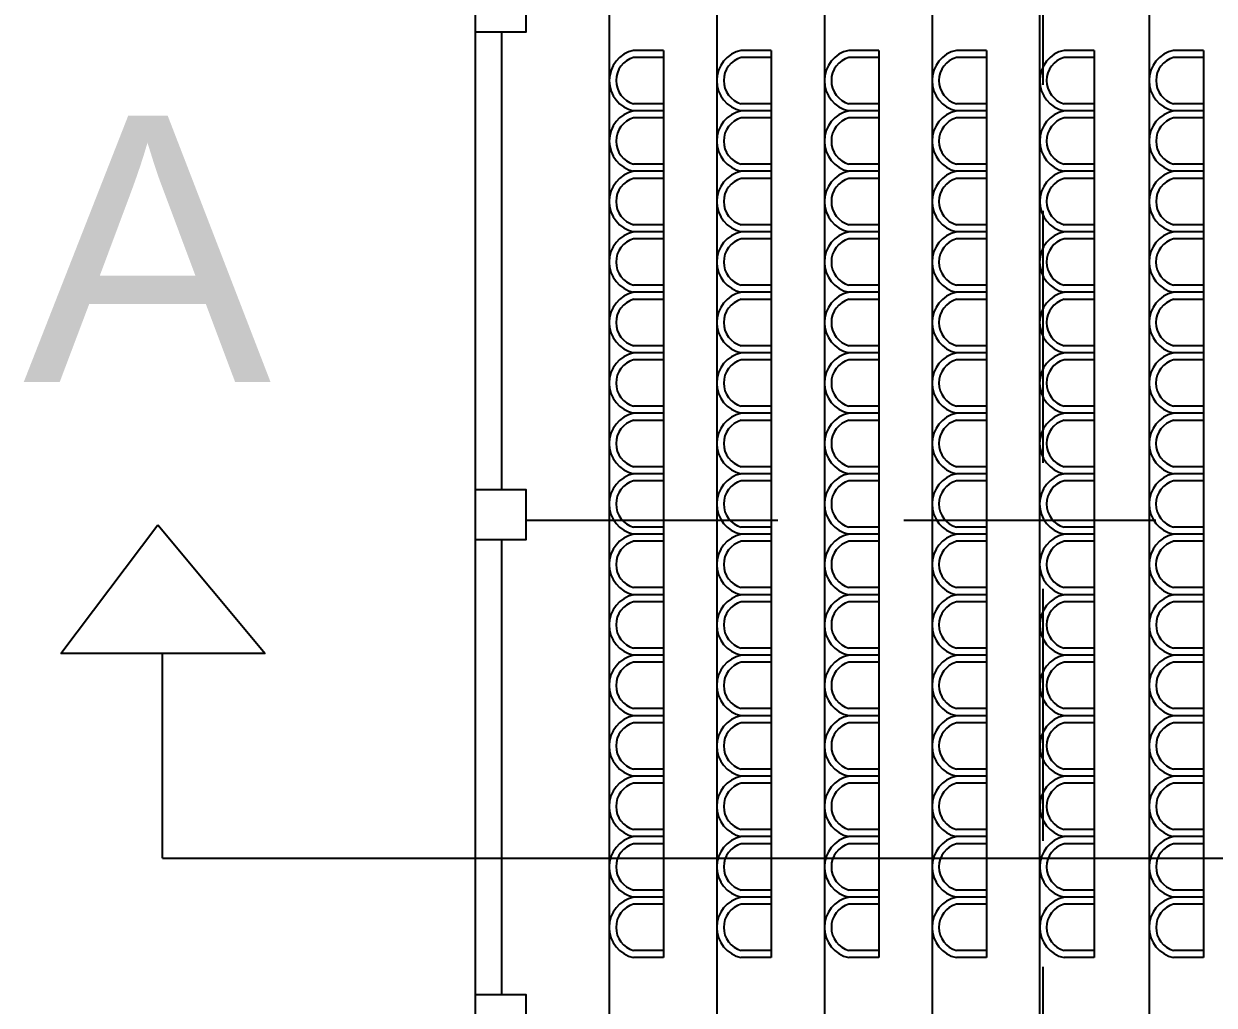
# Model space of a CAD drawing. Header units: millimetres. Extents: x -17017 to 2697, y 1903 to 18260.
# Drawn here: x -17000.55 to -16998.189, y 18221.433 to 18223.38 of the extents above; entities that cross this region are included whole.
import ezdxf

# ---------------------------------------------------------------- set-up
doc = ezdxf.new("R2010")
doc.units = ezdxf.units.MM
doc.linetypes.add('0', pattern=[0])
doc.linetypes.add('DASHED', pattern=[0.75, 0.5, -0.25])
for name, color, linetype in [('1', 7, 'Continuous'), ('BONGDO', 8, 'Continuous'), ('door', 152, 'Continuous'), ('NET 01', 8, 'Continuous')]:
    doc.layers.add(name, color=color, linetype=linetype)
doc.styles.get("Standard").update_dxf_attribs({"font": 'arial.ttf'})

msp = doc.modelspace()

# ---------------------------------------------------------------- linework, layer by layer
at = {"layer": '1'}
for p, q in [((-16999.6544, 18217.3497), (-16999.6544, 18227.6088)), ((-16999.3892, 18227.2088), (-16999.3892, 18218.5818)), ((-16999.1756, 18227.2088), (-16999.1756, 18218.5818)), ((-16998.9621, 18227.2088), (-16998.9621, 18218.5818)), ((-16998.7486, 18227.1662), (-16998.7486, 18218.5818)), ((-16998.5351, 18227.1662), (-16998.5351, 18218.5818)), ((-16998.318, 18225.825), (-16998.318, 18218.5818)), ((-16999.6027, 18223.3634), (-16999.6027, 18222.4559)), ((-16999.2812, 18223.3271), (-16999.3408, 18223.3271)), ((-16999.2812, 18223.3271), (-16999.3408, 18223.3271)), ((-16999.2812, 18223.313), (-16999.3408, 18223.313)), ((-16999.2812, 18223.3271), (-16999.2812, 18223.0871)), ((-16999.0677, 18223.3271), (-16999.1273, 18223.3271)), ((-16999.0676, 18223.3271), (-16999.1273, 18223.3271)), ((-16999.0677, 18223.313), (-16999.1273, 18223.313)), ((-16999.0677, 18223.3271), (-16999.0677, 18223.0871)), ((-16998.8541, 18223.3271), (-16998.9138, 18223.3271)), ((-16998.8541, 18223.3271), (-16998.9138, 18223.3271)), ((-16998.8541, 18223.313), (-16998.9138, 18223.313)), ((-16998.8541, 18223.3271), (-16998.8541, 18223.0871)), ((-16998.6406, 18223.3271), (-16998.7003, 18223.3271)), ((-16998.6406, 18223.3271), (-16998.7002, 18223.3271)), ((-16998.6406, 18223.313), (-16998.7002, 18223.313)), ((-16998.6406, 18223.3271), (-16998.6406, 18223.0871)), ((-16998.4271, 18223.3271), (-16998.4867, 18223.3271)), ((-16998.4271, 18223.3271), (-16998.4867, 18223.3271)), ((-16998.4271, 18223.313), (-16998.4867, 18223.313)), ((-16998.4271, 18223.3271), (-16998.4271, 18223.0871)), ((-16998.21, 18223.3271), (-16998.2696, 18223.3271)), ((-16998.21, 18223.3271), (-16998.2696, 18223.3271)), ((-16998.21, 18223.313), (-16998.2696, 18223.313)), ((-16998.21, 18223.3271), (-16998.21, 18223.0871)), ((-16999.2812, 18223.2211), (-16999.3408, 18223.2211)), ((-16999.0677, 18223.2211), (-16999.1273, 18223.2211)), ((-16998.8541, 18223.2211), (-16998.9138, 18223.2211)), ((-16998.6406, 18223.2211), (-16998.7002, 18223.2211)), ((-16998.4271, 18223.2211), (-16998.4867, 18223.2211)), ((-16998.21, 18223.2211), (-16998.2696, 18223.2211)), ((-16999.2812, 18223.2071), (-16999.3408, 18223.2071)), ((-16999.2812, 18223.2071), (-16999.3408, 18223.2071)), ((-16999.2812, 18223.193), (-16999.3408, 18223.193)), ((-16999.0676, 18223.2071), (-16999.1273, 18223.2071)), ((-16999.0676, 18223.2071), (-16999.1273, 18223.2071)), ((-16999.0677, 18223.193), (-16999.1273, 18223.193)), ((-16998.8541, 18223.2071), (-16998.9138, 18223.2071)), ((-16998.8541, 18223.2071), (-16998.9138, 18223.2071)), ((-16998.8541, 18223.193), (-16998.9138, 18223.193)), ((-16998.6406, 18223.2071), (-16998.7002, 18223.2071)), ((-16998.6406, 18223.2071), (-16998.7002, 18223.2071)), ((-16998.6406, 18223.193), (-16998.7002, 18223.193)), ((-16998.4271, 18223.2071), (-16998.4867, 18223.2071)), ((-16998.4271, 18223.2071), (-16998.4867, 18223.2071)), ((-16998.4271, 18223.193), (-16998.4867, 18223.193)), ((-16998.21, 18223.2071), (-16998.2696, 18223.2071)), ((-16998.21, 18223.2071), (-16998.2696, 18223.2071)), ((-16998.21, 18223.193), (-16998.2696, 18223.193)), ((-16999.2812, 18223.1011), (-16999.3408, 18223.1011)), ((-16999.0677, 18223.1011), (-16999.1273, 18223.1011)), ((-16998.8541, 18223.1011), (-16998.9138, 18223.1011)), ((-16998.6406, 18223.1011), (-16998.7002, 18223.1011)), ((-16998.4271, 18223.1011), (-16998.4867, 18223.1011)), ((-16998.21, 18223.1011), (-16998.2696, 18223.1011)), ((-16999.2812, 18223.0871), (-16999.3408, 18223.0871)), ((-16999.2812, 18223.0871), (-16999.3408, 18223.0871)), ((-16999.2812, 18223.0871), (-16999.2812, 18222.9671)), ((-16999.0676, 18223.0871), (-16999.1273, 18223.0871)), ((-16999.0677, 18223.0871), (-16999.1273, 18223.0871)), ((-16999.0677, 18223.0871), (-16999.0677, 18222.9671)), ((-16998.8541, 18223.0871), (-16998.9138, 18223.0871)), ((-16998.8541, 18223.0871), (-16998.9138, 18223.0871)), ((-16998.8541, 18223.0871), (-16998.8541, 18222.9671)), ((-16998.6406, 18223.0871), (-16998.7003, 18223.0871)), ((-16998.6406, 18223.0871), (-16998.7002, 18223.0871)), ((-16998.6406, 18223.0871), (-16998.6406, 18222.9671)), ((-16998.4271, 18223.0871), (-16998.4867, 18223.0871)), ((-16998.4271, 18223.0871), (-16998.4867, 18223.0871)), ((-16998.4271, 18223.0871), (-16998.4271, 18222.9671)), ((-16998.21, 18223.0871), (-16998.2696, 18223.0871)), ((-16998.21, 18223.0871), (-16998.2696, 18223.0871)), ((-16998.21, 18223.0871), (-16998.21, 18222.9671)), ((-16999.2812, 18223.073), (-16999.3408, 18223.073)), ((-16999.0677, 18223.073), (-16999.1273, 18223.073)), ((-16998.8541, 18223.073), (-16998.9138, 18223.073)), ((-16998.6406, 18223.073), (-16998.7003, 18223.073)), ((-16998.4271, 18223.073), (-16998.4867, 18223.073)), ((-16998.21, 18223.073), (-16998.2696, 18223.073)), ((-16999.2812, 18222.9811), (-16999.3408, 18222.9811)), ((-16999.0677, 18222.9811), (-16999.1273, 18222.9811)), ((-16998.8541, 18222.9811), (-16998.9138, 18222.9811)), ((-16998.6406, 18222.9811), (-16998.7003, 18222.9811)), ((-16998.4271, 18222.9811), (-16998.4867, 18222.9811)), ((-16998.21, 18222.9811), (-16998.2696, 18222.9811)), ((-16999.2812, 18222.9671), (-16999.3409, 18222.9671)), ((-16999.2812, 18222.9671), (-16999.3408, 18222.9671)), ((-16999.2812, 18222.9671), (-16999.2812, 18222.8471)), ((-16999.0677, 18222.9671), (-16999.1273, 18222.9671)), ((-16999.0677, 18222.9671), (-16999.1273, 18222.9671)), ((-16999.0677, 18222.9671), (-16999.0677, 18222.8471)), ((-16998.8541, 18222.9671), (-16998.9138, 18222.9671)), ((-16998.8541, 18222.9671), (-16998.9138, 18222.9671)), ((-16998.8542, 18222.9671), (-16998.8542, 18222.8471)), ((-16998.6406, 18222.9671), (-16998.7003, 18222.9671)), ((-16998.6406, 18222.9671), (-16998.7003, 18222.9671)), ((-16998.6406, 18222.9671), (-16998.6406, 18222.8471)), ((-16998.4271, 18222.9671), (-16998.4867, 18222.9671)), ((-16998.4271, 18222.9671), (-16998.4867, 18222.9671)), ((-16998.4271, 18222.9671), (-16998.4271, 18222.8471)), ((-16998.21, 18222.9671), (-16998.2696, 18222.9671)), ((-16998.21, 18222.9671), (-16998.2696, 18222.9671)), ((-16998.21, 18222.9671), (-16998.21, 18222.8471)), ((-16999.2812, 18222.953), (-16999.3409, 18222.953)), ((-16999.0677, 18222.953), (-16999.1273, 18222.953)), ((-16998.8542, 18222.953), (-16998.9138, 18222.953)), ((-16998.6406, 18222.953), (-16998.7003, 18222.953)), ((-16998.4271, 18222.953), (-16998.4867, 18222.953)), ((-16998.21, 18222.953), (-16998.2696, 18222.953)), ((-16999.2812, 18222.8611), (-16999.3409, 18222.8611)), ((-16999.0677, 18222.8611), (-16999.1273, 18222.8611)), ((-16998.8542, 18222.8611), (-16998.9138, 18222.8611)), ((-16998.6406, 18222.8611), (-16998.7003, 18222.8611)), ((-16998.4271, 18222.8611), (-16998.4867, 18222.8611)), ((-16998.21, 18222.8611), (-16998.2696, 18222.8611)), ((-16999.2812, 18222.8471), (-16999.3409, 18222.8471)), ((-16999.2812, 18222.8471), (-16999.3409, 18222.8471)), ((-16999.2812, 18222.8471), (-16999.2812, 18222.7271)), ((-16999.0677, 18222.8471), (-16999.1273, 18222.8471)), ((-16999.0677, 18222.8471), (-16999.1273, 18222.8471)), ((-16999.0677, 18222.8471), (-16999.0677, 18222.7271)), ((-16998.8541, 18222.8471), (-16998.9138, 18222.8471)), ((-16998.8542, 18222.8471), (-16998.9138, 18222.8471)), ((-16998.8542, 18222.8471), (-16998.8542, 18222.7271)), ((-16998.6406, 18222.8471), (-16998.7003, 18222.8471)), ((-16998.6406, 18222.8471), (-16998.7003, 18222.8471)), ((-16998.6406, 18222.8471), (-16998.6406, 18222.7271)), ((-16998.4271, 18222.8471), (-16998.4868, 18222.8471)), ((-16998.4271, 18222.8471), (-16998.4867, 18222.8471)), ((-16998.4271, 18222.8471), (-16998.4271, 18222.7271)), ((-16998.21, 18222.8471), (-16998.2697, 18222.8471)), ((-16998.21, 18222.8471), (-16998.2696, 18222.8471)), ((-16998.21, 18222.8471), (-16998.21, 18222.7271)), ((-16999.2812, 18222.833), (-16999.3409, 18222.833)), ((-16999.0677, 18222.833), (-16999.1273, 18222.833)), ((-16998.8542, 18222.833), (-16998.9138, 18222.833)), ((-16998.6406, 18222.833), (-16998.7003, 18222.833)), ((-16998.4271, 18222.833), (-16998.4868, 18222.833)), ((-16998.21, 18222.833), (-16998.2697, 18222.833)), ((-16999.2812, 18222.7411), (-16999.3409, 18222.7411)), ((-16999.2812, 18222.7271), (-16999.3409, 18222.7271)), ((-16999.2812, 18222.7271), (-16999.3409, 18222.7271)), ((-16999.2812, 18222.7271), (-16999.2812, 18222.4871)), ((-16999.0677, 18222.7411), (-16999.1273, 18222.7411)), ((-16999.0677, 18222.7271), (-16999.1273, 18222.7271)), ((-16999.0677, 18222.7271), (-16999.1273, 18222.7271)), ((-16999.0677, 18222.7271), (-16999.0677, 18222.4871)), ((-16998.8542, 18222.7411), (-16998.9138, 18222.7411)), ((-16998.8542, 18222.7271), (-16998.9138, 18222.7271)), ((-16998.8541, 18222.7271), (-16998.9138, 18222.7271)), ((-16998.8542, 18222.7271), (-16998.8542, 18222.4871)), ((-16998.6406, 18222.7411), (-16998.7003, 18222.7411)), ((-16998.6406, 18222.7271), (-16998.7003, 18222.7271)), ((-16998.6406, 18222.7271), (-16998.7003, 18222.7271)), ((-16998.6406, 18222.7271), (-16998.6406, 18222.4871)), ((-16998.4271, 18222.7411), (-16998.4868, 18222.7411)), ((-16998.4271, 18222.7271), (-16998.4868, 18222.7271)), ((-16998.4271, 18222.7271), (-16998.4867, 18222.7271)), ((-16998.4271, 18222.7271), (-16998.4271, 18222.4871)), ((-16998.21, 18222.7411), (-16998.2697, 18222.7411)), ((-16998.21, 18222.7271), (-16998.2697, 18222.7271)), ((-16998.21, 18222.7271), (-16998.2696, 18222.7271)), ((-16998.21, 18222.7271), (-16998.21, 18222.4871)), ((-16999.2812, 18222.713), (-16999.3409, 18222.713)), ((-16999.0677, 18222.713), (-16999.1273, 18222.713)), ((-16998.8542, 18222.713), (-16998.9138, 18222.713)), ((-16998.6406, 18222.713), (-16998.7003, 18222.713)), ((-16998.4271, 18222.713), (-16998.4867, 18222.713)), ((-16998.21, 18222.713), (-16998.2696, 18222.713)), ((-16999.2812, 18222.6211), (-16999.3409, 18222.6211)), ((-16999.2812, 18222.6071), (-16999.3409, 18222.6071)), ((-16999.2812, 18222.6071), (-16999.3409, 18222.6071)), ((-16999.0677, 18222.6211), (-16999.1273, 18222.6211)), ((-16999.0677, 18222.6071), (-16999.1273, 18222.6071)), ((-16999.0677, 18222.6071), (-16999.1273, 18222.6071)), ((-16998.8542, 18222.6211), (-16998.9138, 18222.6211)), ((-16998.8541, 18222.6071), (-16998.9138, 18222.6071)), ((-16998.8541, 18222.6071), (-16998.9138, 18222.6071)), ((-16998.6406, 18222.6211), (-16998.7003, 18222.6211)), ((-16998.6406, 18222.6071), (-16998.7003, 18222.6071)), ((-16998.6406, 18222.6071), (-16998.7003, 18222.6071)), ((-16998.4271, 18222.6211), (-16998.4867, 18222.6211)), ((-16998.4271, 18222.6071), (-16998.4867, 18222.6071)), ((-16998.4271, 18222.6071), (-16998.4867, 18222.6071)), ((-16998.21, 18222.6211), (-16998.2696, 18222.6211)), ((-16998.21, 18222.6071), (-16998.2696, 18222.6071)), ((-16998.21, 18222.6071), (-16998.2696, 18222.6071)), ((-16999.2812, 18222.593), (-16999.3409, 18222.593)), ((-16999.0677, 18222.593), (-16999.1273, 18222.593)), ((-16998.8542, 18222.593), (-16998.9138, 18222.593)), ((-16998.6406, 18222.593), (-16998.7003, 18222.593)), ((-16998.4271, 18222.593), (-16998.4867, 18222.593)), ((-16998.21, 18222.593), (-16998.2696, 18222.593)), ((-16999.2812, 18222.5011), (-16999.3409, 18222.5011)), ((-16999.2812, 18222.4871), (-16999.3409, 18222.4871)), ((-16999.2812, 18222.4871), (-16999.3409, 18222.4871)), ((-16999.2812, 18222.4871), (-16999.2812, 18222.3671)), ((-16999.0677, 18222.5011), (-16999.1273, 18222.5011)), ((-16999.0677, 18222.4871), (-16999.1273, 18222.4871)), ((-16999.0677, 18222.4871), (-16999.1273, 18222.4871)), ((-16999.0677, 18222.4871), (-16999.0677, 18222.3671)), ((-16998.8542, 18222.5011), (-16998.9138, 18222.5011)), ((-16998.8541, 18222.4871), (-16998.9138, 18222.4871)), ((-16998.8542, 18222.4871), (-16998.9138, 18222.4871)), ((-16998.8542, 18222.4871), (-16998.8542, 18222.3671)), ((-16998.6406, 18222.5011), (-16998.7003, 18222.5011)), ((-16998.6406, 18222.4871), (-16998.7003, 18222.4871)), ((-16998.6406, 18222.4871), (-16998.7003, 18222.4871)), ((-16998.6406, 18222.4871), (-16998.6406, 18222.3671)), ((-16998.4271, 18222.4871), (-16998.4868, 18222.4871)), ((-16998.4271, 18222.5011), (-16998.4867, 18222.5011)), ((-16998.4271, 18222.4871), (-16998.4867, 18222.4871)), ((-16998.4271, 18222.4871), (-16998.4271, 18222.3671)), ((-16998.21, 18222.4871), (-16998.2697, 18222.4871)), ((-16998.21, 18222.5011), (-16998.2696, 18222.5011)), ((-16998.21, 18222.4871), (-16998.2696, 18222.4871)), ((-16998.21, 18222.4871), (-16998.21, 18222.3671)), ((-16999.2812, 18222.473), (-16999.3409, 18222.473)), ((-16999.0677, 18222.473), (-16999.1273, 18222.473)), ((-16998.8542, 18222.473), (-16998.9138, 18222.473)), ((-16998.6406, 18222.473), (-16998.7003, 18222.473)), ((-16998.4271, 18222.473), (-16998.4868, 18222.473)), ((-16998.21, 18222.473), (-16998.2697, 18222.473)), ((-16999.2812, 18222.3811), (-16999.3409, 18222.3811)), ((-16999.2812, 18222.3671), (-16999.3409, 18222.3671)), ((-16999.2812, 18222.3671), (-16999.3409, 18222.3671)), ((-16999.2812, 18222.3671), (-16999.2812, 18222.2471)), ((-16999.0677, 18222.3811), (-16999.1273, 18222.3811)), ((-16999.0677, 18222.3671), (-16999.1273, 18222.3671)), ((-16999.0677, 18222.3671), (-16999.1273, 18222.3671)), ((-16999.0677, 18222.3671), (-16999.0677, 18222.2471)), ((-16998.8542, 18222.3811), (-16998.9138, 18222.3811)), ((-16998.8542, 18222.3671), (-16998.9138, 18222.3671)), ((-16998.8541, 18222.3671), (-16998.9138, 18222.3671)), ((-16998.8542, 18222.3671), (-16998.8542, 18222.2471)), ((-16998.6406, 18222.3811), (-16998.7003, 18222.3811)), ((-16998.6406, 18222.3671), (-16998.7003, 18222.3671)), ((-16998.6406, 18222.3671), (-16998.7003, 18222.3671)), ((-16998.6406, 18222.3671), (-16998.6406, 18222.2471)), ((-16998.4271, 18222.3811), (-16998.4868, 18222.3811)), ((-16998.4271, 18222.3671), (-16998.4868, 18222.3671)), ((-16998.4271, 18222.3671), (-16998.4867, 18222.3671)), ((-16998.4271, 18222.3671), (-16998.4271, 18222.2471)), ((-16998.21, 18222.3811), (-16998.2697, 18222.3811)), ((-16998.21, 18222.3671), (-16998.2697, 18222.3671)), ((-16998.21, 18222.3671), (-16998.2696, 18222.3671)), ((-16998.21, 18222.3671), (-16998.21, 18222.2471)), ((-16999.6027, 18222.3559), (-16999.6027, 18221.4537)), ((-16999.2812, 18222.353), (-16999.3409, 18222.353)), ((-16999.0677, 18222.353), (-16999.1273, 18222.353)), ((-16998.8542, 18222.353), (-16998.9138, 18222.353)), ((-16998.6406, 18222.353), (-16998.7003, 18222.353)), ((-16998.4271, 18222.353), (-16998.4867, 18222.353)), ((-16998.21, 18222.353), (-16998.2696, 18222.353)), ((-16999.2812, 18222.2611), (-16999.3409, 18222.2611)), ((-16999.2812, 18222.2471), (-16999.3409, 18222.2471)), ((-16999.2812, 18222.2471), (-16999.3408, 18222.2471)), ((-16999.2812, 18222.2471), (-16999.2812, 18221.5271)), ((-16999.0677, 18222.2611), (-16999.1273, 18222.2611)), ((-16999.0677, 18222.2471), (-16999.1273, 18222.2471)), ((-16999.0677, 18222.2471), (-16999.1273, 18222.2471)), ((-16999.0677, 18222.2471), (-16999.0677, 18221.5271)), ((-16998.8542, 18222.2611), (-16998.9138, 18222.2611)), ((-16998.8541, 18222.2471), (-16998.9138, 18222.2471)), ((-16998.8541, 18222.2471), (-16998.9138, 18222.2471)), ((-16998.8541, 18222.2471), (-16998.8541, 18221.5271)), ((-16998.6406, 18222.2611), (-16998.7003, 18222.2611)), ((-16998.6406, 18222.2471), (-16998.7003, 18222.2471)), ((-16998.6406, 18222.2471), (-16998.7003, 18222.2471)), ((-16998.6406, 18222.2471), (-16998.6406, 18221.5271)), ((-16998.4271, 18222.2611), (-16998.4867, 18222.2611)), ((-16998.4271, 18222.2471), (-16998.4867, 18222.2471)), ((-16998.4271, 18222.2471), (-16998.4867, 18222.2471)), ((-16998.4271, 18222.2471), (-16998.4271, 18221.5271)), ((-16998.21, 18222.2611), (-16998.2696, 18222.2611)), ((-16998.21, 18222.2471), (-16998.2696, 18222.2471)), ((-16998.21, 18222.2471), (-16998.2696, 18222.2471)), ((-16998.21, 18222.2471), (-16998.21, 18221.5271)), ((-16999.2812, 18222.233), (-16999.3408, 18222.233)), ((-16999.0677, 18222.233), (-16999.1273, 18222.233)), ((-16998.8541, 18222.233), (-16998.9138, 18222.233)), ((-16998.6406, 18222.233), (-16998.7003, 18222.233)), ((-16998.4271, 18222.233), (-16998.4867, 18222.233)), ((-16998.21, 18222.233), (-16998.2696, 18222.233)), ((-16999.2812, 18222.1411), (-16999.3408, 18222.1411)), ((-16999.0677, 18222.1411), (-16999.1273, 18222.1411)), ((-16998.8541, 18222.1411), (-16998.9138, 18222.1411)), ((-16998.6406, 18222.1411), (-16998.7003, 18222.1411)), ((-16998.4271, 18222.1411), (-16998.4867, 18222.1411)), ((-16998.21, 18222.1411), (-16998.2696, 18222.1411)), ((-16999.2812, 18222.1271), (-16999.3408, 18222.1271)), ((-16999.2812, 18222.1271), (-16999.3408, 18222.1271)), ((-16999.2812, 18222.113), (-16999.3408, 18222.113)), ((-16999.0677, 18222.1271), (-16999.1273, 18222.1271)), ((-16999.0677, 18222.1271), (-16999.1273, 18222.1271)), ((-16999.0677, 18222.113), (-16999.1273, 18222.113)), ((-16998.8541, 18222.1271), (-16998.9138, 18222.1271)), ((-16998.8541, 18222.1271), (-16998.9138, 18222.1271)), ((-16998.8541, 18222.113), (-16998.9138, 18222.113)), ((-16998.6406, 18222.1271), (-16998.7003, 18222.1271)), ((-16998.6406, 18222.1271), (-16998.7003, 18222.1271)), ((-16998.6406, 18222.113), (-16998.7003, 18222.113)), ((-16998.4271, 18222.1271), (-16998.4867, 18222.1271)), ((-16998.4271, 18222.1271), (-16998.4867, 18222.1271)), ((-16998.4271, 18222.113), (-16998.4867, 18222.113)), ((-16998.21, 18222.1271), (-16998.2696, 18222.1271)), ((-16998.21, 18222.1271), (-16998.2696, 18222.1271)), ((-16998.21, 18222.113), (-16998.2696, 18222.113)), ((-16999.2812, 18222.0211), (-16999.3408, 18222.0211)), ((-16999.0677, 18222.0211), (-16999.1273, 18222.0211)), ((-16998.8541, 18222.0211), (-16998.9138, 18222.0211)), ((-16998.6406, 18222.0211), (-16998.7003, 18222.0211)), ((-16998.4271, 18222.0211), (-16998.4867, 18222.0211)), ((-16998.21, 18222.0211), (-16998.2696, 18222.0211)), ((-16999.2812, 18222.0071), (-16999.3408, 18222.0071)), ((-16999.2812, 18222.0071), (-16999.3408, 18222.0071)), ((-16999.2812, 18221.993), (-16999.3408, 18221.993)), ((-16999.0677, 18222.0071), (-16999.1273, 18222.0071)), ((-16999.0677, 18222.0071), (-16999.1273, 18222.0071)), ((-16999.0677, 18221.993), (-16999.1273, 18221.993)), ((-16998.8541, 18222.0071), (-16998.9138, 18222.0071)), ((-16998.8541, 18222.0071), (-16998.9138, 18222.0071)), ((-16998.8541, 18221.993), (-16998.9138, 18221.993)), ((-16998.6406, 18222.0071), (-16998.7003, 18222.0071)), ((-16998.6406, 18222.0071), (-16998.7003, 18222.0071)), ((-16998.6406, 18221.993), (-16998.7003, 18221.993)), ((-16998.4271, 18222.0071), (-16998.4867, 18222.0071)), ((-16998.4271, 18222.0071), (-16998.4867, 18222.0071)), ((-16998.4271, 18221.993), (-16998.4867, 18221.993)), ((-16998.21, 18222.0071), (-16998.2696, 18222.0071)), ((-16998.21, 18222.0071), (-16998.2696, 18222.0071)), ((-16998.21, 18221.993), (-16998.2696, 18221.993)), ((-16999.2812, 18221.9011), (-16999.3408, 18221.9011)), ((-16999.0677, 18221.9011), (-16999.1273, 18221.9011)), ((-16998.8541, 18221.9011), (-16998.9138, 18221.9011)), ((-16998.6406, 18221.9011), (-16998.7003, 18221.9011)), ((-16998.4271, 18221.9011), (-16998.4867, 18221.9011)), ((-16998.21, 18221.9011), (-16998.2696, 18221.9011)), ((-16999.2812, 18221.8871), (-16999.3408, 18221.8871)), ((-16999.2812, 18221.8871), (-16999.3408, 18221.8871)), ((-16999.2812, 18221.873), (-16999.3408, 18221.873)), ((-16999.0677, 18221.8871), (-16999.1273, 18221.8871)), ((-16999.0677, 18221.8871), (-16999.1273, 18221.8871)), ((-16999.0677, 18221.873), (-16999.1273, 18221.873)), ((-16998.8541, 18221.8871), (-16998.9138, 18221.8871)), ((-16998.8541, 18221.8871), (-16998.9138, 18221.8871)), ((-16998.8541, 18221.873), (-16998.9138, 18221.873)), ((-16998.6406, 18221.8871), (-16998.7003, 18221.8871)), ((-16998.6406, 18221.8871), (-16998.7003, 18221.8871)), ((-16998.6406, 18221.873), (-16998.7003, 18221.873)), ((-16998.4271, 18221.8871), (-16998.4867, 18221.8871)), ((-16998.4271, 18221.8871), (-16998.4867, 18221.8871)), ((-16998.4271, 18221.873), (-16998.4867, 18221.873)), ((-16998.21, 18221.8871), (-16998.2696, 18221.8871)), ((-16998.21, 18221.8871), (-16998.2696, 18221.8871)), ((-16998.21, 18221.873), (-16998.2696, 18221.873)), ((-16999.2812, 18221.7811), (-16999.3408, 18221.7811)), ((-16999.0677, 18221.7811), (-16999.1273, 18221.7811)), ((-16998.8541, 18221.7811), (-16998.9138, 18221.7811)), ((-16998.6406, 18221.7811), (-16998.7003, 18221.7811)), ((-16998.4271, 18221.7811), (-16998.4867, 18221.7811)), ((-16998.21, 18221.7811), (-16998.2696, 18221.7811)), ((-16999.2812, 18221.7671), (-16999.3408, 18221.7671)), ((-16999.2812, 18221.7671), (-16999.3408, 18221.7671)), ((-16999.2812, 18221.753), (-16999.3408, 18221.753)), ((-16999.0677, 18221.7671), (-16999.1273, 18221.7671)), ((-16999.0677, 18221.7671), (-16999.1273, 18221.7671)), ((-16999.0677, 18221.753), (-16999.1273, 18221.753)), ((-16998.8541, 18221.7671), (-16998.9138, 18221.7671)), ((-16998.8541, 18221.7671), (-16998.9138, 18221.7671)), ((-16998.8541, 18221.753), (-16998.9138, 18221.753)), ((-16998.6406, 18221.7671), (-16998.7003, 18221.7671)), ((-16998.6406, 18221.7671), (-16998.7003, 18221.7671)), ((-16998.6406, 18221.753), (-16998.7003, 18221.753)), ((-16998.4271, 18221.7671), (-16998.4867, 18221.7671)), ((-16998.4271, 18221.7671), (-16998.4867, 18221.7671)), ((-16998.4271, 18221.753), (-16998.4867, 18221.753)), ((-16998.21, 18221.7671), (-16998.2696, 18221.7671)), ((-16998.21, 18221.7671), (-16998.2696, 18221.7671)), ((-16998.21, 18221.753), (-16998.2696, 18221.753)), ((-16999.2812, 18221.6611), (-16999.3408, 18221.6611)), ((-16999.0677, 18221.6611), (-16999.1273, 18221.6611)), ((-16998.8541, 18221.6611), (-16998.9138, 18221.6611)), ((-16998.6406, 18221.6611), (-16998.7003, 18221.6611)), ((-16998.4271, 18221.6611), (-16998.4867, 18221.6611)), ((-16998.21, 18221.6611), (-16998.2696, 18221.6611)), ((-16999.2812, 18221.6471), (-16999.3408, 18221.6471)), ((-16999.2812, 18221.633), (-16999.3408, 18221.633)), ((-16999.0677, 18221.6471), (-16999.1273, 18221.6471)), ((-16999.0677, 18221.633), (-16999.1273, 18221.633)), ((-16998.8541, 18221.6471), (-16998.9138, 18221.6471)), ((-16998.8541, 18221.633), (-16998.9138, 18221.633)), ((-16998.6406, 18221.6471), (-16998.7003, 18221.6471)), ((-16998.6406, 18221.633), (-16998.7003, 18221.633)), ((-16998.4271, 18221.6471), (-16998.4867, 18221.6471)), ((-16998.4271, 18221.633), (-16998.4867, 18221.633)), ((-16998.21, 18221.6471), (-16998.2696, 18221.6471)), ((-16998.21, 18221.633), (-16998.2696, 18221.633)), ((-16999.2812, 18221.5411), (-16999.3408, 18221.5411)), ((-16999.0677, 18221.5411), (-16999.1273, 18221.5411)), ((-16998.8541, 18221.5411), (-16998.9138, 18221.5411)), ((-16998.6406, 18221.5411), (-16998.7003, 18221.5411)), ((-16998.4271, 18221.5411), (-16998.4867, 18221.5411)), ((-16998.21, 18221.5411), (-16998.2696, 18221.5411)), ((-16999.2812, 18221.5271), (-16999.3408, 18221.5271)), ((-16999.2812, 18221.5271), (-16999.3408, 18221.5271)), ((-16999.0677, 18221.5271), (-16999.1273, 18221.5271)), ((-16999.0677, 18221.5271), (-16999.1273, 18221.5271)), ((-16998.8541, 18221.5271), (-16998.9138, 18221.5271)), ((-16998.8541, 18221.5271), (-16998.9138, 18221.5271)), ((-16998.6406, 18221.5271), (-16998.7003, 18221.5271)), ((-16998.6406, 18221.5271), (-16998.7003, 18221.5271)), ((-16998.4271, 18221.5271), (-16998.4867, 18221.5271)), ((-16998.4271, 18221.5271), (-16998.4867, 18221.5271)), ((-16998.21, 18221.5271), (-16998.2696, 18221.5271)), ((-16998.21, 18221.5271), (-16998.2696, 18221.5271))]:
    msp.add_line(p, q, dxfattribs=at)
for points in [[(-16999.6544, 18223.4634), (-16999.5544, 18223.4634), (-16999.5544, 18223.3634), (-16999.6544, 18223.3634)], [(-16999.6544, 18222.4559), (-16999.5544, 18222.4559), (-16999.5544, 18222.3559), (-16999.6544, 18222.3559)], [(-16999.6544, 18221.4537), (-16999.5544, 18221.4537), (-16999.5544, 18221.3537), (-16999.6544, 18221.3537)]]:
    msp.add_lwpolyline(points, dxfattribs=at)
for centre, radius, start, end in [((-16999.3277, 18223.2671), 0.0614, 102.3013, 257.6987), ((-16999.3275, 18223.2671), 0.0479, 106.121, 253.879), ((-16999.1142, 18223.2671), 0.0614, 102.3013, 257.6987), ((-16999.114, 18223.2671), 0.0479, 106.121, 253.879), ((-16998.9007, 18223.2671), 0.0614, 102.3013, 257.6987), ((-16998.9005, 18223.2671), 0.0479, 106.121, 253.879), ((-16998.6872, 18223.2671), 0.0614, 102.3013, 257.6987), ((-16998.687, 18223.2671), 0.0479, 106.121, 253.879), ((-16998.4736, 18223.2671), 0.0614, 102.3013, 257.6987), ((-16998.4734, 18223.2671), 0.0479, 106.121, 253.879), ((-16998.2565, 18223.2671), 0.0614, 102.3013, 257.6987), ((-16998.2563, 18223.2671), 0.0479, 106.121, 253.879), ((-16999.3277, 18223.1471), 0.0614, 102.3013, 257.6987), ((-16999.3275, 18223.1471), 0.0479, 106.121, 253.879), ((-16999.1142, 18223.1471), 0.0614, 102.3013, 257.6987), ((-16999.114, 18223.1471), 0.0479, 106.121, 253.879), ((-16998.9007, 18223.1471), 0.0614, 102.3013, 257.6987), ((-16998.9005, 18223.1471), 0.0479, 106.121, 253.879), ((-16998.6872, 18223.1471), 0.0614, 102.3013, 257.6987), ((-16998.687, 18223.1471), 0.0479, 106.121, 253.879), ((-16998.4736, 18223.1471), 0.0614, 102.3013, 257.6987), ((-16998.4734, 18223.1471), 0.0479, 106.121, 253.879), ((-16998.2565, 18223.1471), 0.0614, 102.3013, 257.6987), ((-16998.2563, 18223.1471), 0.0479, 106.121, 253.879), ((-16999.3278, 18223.0271), 0.0614, 102.3013, 257.6987), ((-16999.1142, 18223.0271), 0.0614, 102.3013, 257.6987), ((-16998.9007, 18223.0271), 0.0614, 102.3013, 257.6987), ((-16998.6872, 18223.0271), 0.0614, 102.3013, 257.6987), ((-16998.4736, 18223.0271), 0.0614, 102.3013, 257.6987), ((-16998.2565, 18223.0271), 0.0614, 102.3013, 257.6987), ((-16999.3276, 18223.0271), 0.0479, 106.121, 253.879), ((-16999.114, 18223.0271), 0.0479, 106.121, 253.879), ((-16998.9005, 18223.0271), 0.0479, 106.121, 253.879), ((-16998.687, 18223.0271), 0.0479, 106.121, 253.879), ((-16998.4734, 18223.0271), 0.0479, 106.121, 253.879), ((-16998.2563, 18223.0271), 0.0479, 106.121, 253.879), ((-16999.3278, 18222.9071), 0.0614, 102.3013, 257.6987), ((-16999.1142, 18222.9071), 0.0614, 102.3013, 257.6987), ((-16998.9007, 18222.9071), 0.0614, 102.3013, 257.6987), ((-16998.6872, 18222.9071), 0.0614, 102.3013, 257.6987), ((-16998.4737, 18222.9071), 0.0614, 102.3013, 257.6987), ((-16998.2566, 18222.9071), 0.0614, 102.3013, 257.6987), ((-16999.3276, 18222.9071), 0.0479, 106.121, 253.879), ((-16999.114, 18222.9071), 0.0479, 106.121, 253.879), ((-16998.9005, 18222.9071), 0.0479, 106.121, 253.879), ((-16998.687, 18222.9071), 0.0479, 106.121, 253.879), ((-16998.4735, 18222.9071), 0.0479, 106.121, 253.879), ((-16998.2564, 18222.9071), 0.0479, 106.121, 253.879), ((-16999.3278, 18222.7871), 0.0614, 102.3013, 257.6987), ((-16999.1143, 18222.7871), 0.0614, 102.3013, 257.6987), ((-16998.9007, 18222.7871), 0.0614, 102.3013, 257.6987), ((-16998.6872, 18222.7871), 0.0614, 102.3013, 257.6987), ((-16998.4737, 18222.7871), 0.0614, 102.3013, 257.6987), ((-16998.2566, 18222.7871), 0.0614, 102.3013, 257.6987), ((-16999.3276, 18222.7871), 0.0479, 106.121, 253.879), ((-16999.1141, 18222.7871), 0.0479, 106.121, 253.879), ((-16998.9005, 18222.7871), 0.0479, 106.121, 253.879), ((-16998.687, 18222.7871), 0.0479, 106.121, 253.879), ((-16998.4735, 18222.7871), 0.0479, 106.121, 253.879), ((-16998.2564, 18222.7871), 0.0479, 106.121, 253.879), ((-16999.3278, 18222.6671), 0.0614, 102.3013, 257.6987), ((-16999.1142, 18222.6671), 0.0614, 102.3013, 257.6987), ((-16998.9007, 18222.6671), 0.0614, 102.3013, 257.6987), ((-16998.6872, 18222.6671), 0.0614, 102.3013, 257.6987), ((-16998.4737, 18222.6671), 0.0614, 102.3013, 257.6987), ((-16998.2566, 18222.6671), 0.0614, 102.3013, 257.6987), ((-16999.3276, 18222.6671), 0.0479, 106.121, 253.879), ((-16999.114, 18222.6671), 0.0479, 106.121, 253.879), ((-16998.9005, 18222.6671), 0.0479, 106.121, 253.879), ((-16998.687, 18222.6671), 0.0479, 106.121, 253.879), ((-16998.4735, 18222.6671), 0.0479, 106.121, 253.879), ((-16998.2564, 18222.6671), 0.0479, 106.121, 253.879), ((-16999.3278, 18222.5471), 0.0614, 102.3013, 257.6987), ((-16999.1142, 18222.5471), 0.0614, 102.3013, 257.6987), ((-16998.9007, 18222.5471), 0.0614, 102.3013, 257.6987), ((-16998.6872, 18222.5471), 0.0614, 102.3013, 257.6987), ((-16998.4737, 18222.5471), 0.0614, 102.3013, 257.6987), ((-16998.2566, 18222.5471), 0.0614, 102.3013, 257.6987), ((-16999.3276, 18222.5471), 0.0479, 106.121, 253.879), ((-16999.114, 18222.5471), 0.0479, 106.121, 253.879), ((-16998.9005, 18222.5471), 0.0479, 106.121, 253.879), ((-16998.687, 18222.5471), 0.0479, 106.121, 253.879), ((-16998.4735, 18222.5471), 0.0479, 106.121, 253.879), ((-16998.2564, 18222.5471), 0.0479, 106.121, 253.879), ((-16999.3278, 18222.4271), 0.0614, 102.3013, 257.6987), ((-16999.1143, 18222.4271), 0.0614, 102.3013, 257.6987), ((-16998.9007, 18222.4271), 0.0614, 102.3013, 257.6987), ((-16998.6872, 18222.4271), 0.0614, 102.3013, 257.6987), ((-16998.4737, 18222.4271), 0.0614, 102.3013, 257.6987), ((-16998.2566, 18222.4271), 0.0614, 102.3013, 257.6987), ((-16999.3276, 18222.4271), 0.0479, 106.121, 253.879), ((-16999.1141, 18222.4271), 0.0479, 106.121, 253.879), ((-16998.9005, 18222.4271), 0.0479, 106.121, 253.879), ((-16998.687, 18222.4271), 0.0479, 106.121, 253.879), ((-16998.4735, 18222.4271), 0.0479, 106.121, 253.879), ((-16998.2564, 18222.4271), 0.0479, 106.121, 253.879), ((-16999.3278, 18222.3071), 0.0614, 102.3013, 257.6987), ((-16999.1142, 18222.3071), 0.0614, 102.3013, 257.6987), ((-16998.9007, 18222.3071), 0.0614, 102.3013, 257.6987), ((-16998.6872, 18222.3071), 0.0614, 102.3013, 257.6987), ((-16998.4737, 18222.3071), 0.0614, 102.3013, 257.6987), ((-16998.2566, 18222.3071), 0.0614, 102.3013, 257.6987), ((-16999.3276, 18222.3071), 0.0479, 106.121, 253.879), ((-16999.114, 18222.3071), 0.0479, 106.121, 253.879), ((-16998.9005, 18222.3071), 0.0479, 106.121, 253.879), ((-16998.687, 18222.3071), 0.0479, 106.121, 253.879), ((-16998.4735, 18222.3071), 0.0479, 106.121, 253.879), ((-16998.2564, 18222.3071), 0.0479, 106.121, 253.879), ((-16999.3278, 18222.1871), 0.0614, 102.3013, 257.6987), ((-16999.1142, 18222.1871), 0.0614, 102.3013, 257.6987), ((-16998.9007, 18222.1871), 0.0614, 102.3013, 257.6987), ((-16998.6872, 18222.1871), 0.0614, 102.3013, 257.6987), ((-16998.4736, 18222.1871), 0.0614, 102.3013, 257.6987), ((-16998.2565, 18222.1871), 0.0614, 102.3013, 257.6987), ((-16999.3276, 18222.1871), 0.0479, 106.121, 253.879), ((-16999.114, 18222.1871), 0.0479, 106.121, 253.879), ((-16998.9005, 18222.1871), 0.0479, 106.121, 253.879), ((-16998.687, 18222.1871), 0.0479, 106.121, 253.879), ((-16998.4734, 18222.1871), 0.0479, 106.121, 253.879), ((-16998.2563, 18222.1871), 0.0479, 106.121, 253.879), ((-16999.3278, 18222.0671), 0.0614, 102.3013, 257.6987), ((-16999.3276, 18222.0671), 0.0479, 106.121, 253.879), ((-16999.1142, 18222.0671), 0.0614, 102.3013, 257.6987), ((-16999.114, 18222.0671), 0.0479, 106.121, 253.879), ((-16998.9007, 18222.0671), 0.0614, 102.3013, 257.6987), ((-16998.9005, 18222.0671), 0.0479, 106.121, 253.879), ((-16998.6872, 18222.0671), 0.0614, 102.3013, 257.6987), ((-16998.687, 18222.0671), 0.0479, 106.121, 253.879), ((-16998.4736, 18222.0671), 0.0614, 102.3013, 257.6987), ((-16998.4734, 18222.0671), 0.0479, 106.121, 253.879), ((-16998.2565, 18222.0671), 0.0614, 102.3013, 257.6987), ((-16998.2563, 18222.0671), 0.0479, 106.121, 253.879), ((-16999.3278, 18221.9471), 0.0614, 102.3013, 257.6987), ((-16999.3276, 18221.9471), 0.0479, 106.121, 253.879), ((-16999.1142, 18221.9471), 0.0614, 102.3013, 257.6987), ((-16999.114, 18221.9471), 0.0479, 106.121, 253.879), ((-16998.9007, 18221.9471), 0.0614, 102.3013, 257.6987), ((-16998.9005, 18221.9471), 0.0479, 106.121, 253.879), ((-16998.6872, 18221.9471), 0.0614, 102.3013, 257.6987), ((-16998.687, 18221.9471), 0.0479, 106.121, 253.879), ((-16998.4736, 18221.9471), 0.0614, 102.3013, 257.6987), ((-16998.4734, 18221.9471), 0.0479, 106.121, 253.879), ((-16998.2565, 18221.9471), 0.0614, 102.3013, 257.6987), ((-16998.2563, 18221.9471), 0.0479, 106.121, 253.879), ((-16999.3278, 18221.8271), 0.0614, 102.3013, 257.6987), ((-16999.3276, 18221.8271), 0.0479, 106.121, 253.879), ((-16999.1142, 18221.8271), 0.0614, 102.3013, 257.6987), ((-16999.114, 18221.8271), 0.0479, 106.121, 253.879), ((-16998.9007, 18221.8271), 0.0614, 102.3013, 257.6987), ((-16998.9005, 18221.8271), 0.0479, 106.121, 253.879), ((-16998.6872, 18221.8271), 0.0614, 102.3013, 257.6987), ((-16998.687, 18221.8271), 0.0479, 106.121, 253.879), ((-16998.4736, 18221.8271), 0.0614, 102.3013, 257.6987), ((-16998.4734, 18221.8271), 0.0479, 106.121, 253.879), ((-16998.2565, 18221.8271), 0.0614, 102.3013, 257.6987), ((-16998.2563, 18221.8271), 0.0479, 106.121, 253.879), ((-16999.3278, 18221.7071), 0.0614, 102.3013, 257.6987), ((-16999.3276, 18221.7071), 0.0479, 106.121, 253.879), ((-16999.1142, 18221.7071), 0.0614, 102.3013, 257.6987), ((-16999.114, 18221.7071), 0.0479, 106.121, 253.879), ((-16998.9007, 18221.7071), 0.0614, 102.3013, 257.6987), ((-16998.9005, 18221.7071), 0.0479, 106.121, 253.879), ((-16998.6872, 18221.7071), 0.0614, 102.3013, 257.6987), ((-16998.687, 18221.7071), 0.0479, 106.121, 253.879), ((-16998.4736, 18221.7071), 0.0614, 102.3013, 257.6987), ((-16998.4734, 18221.7071), 0.0479, 106.121, 253.879), ((-16998.2565, 18221.7071), 0.0614, 102.3013, 257.6987), ((-16998.2563, 18221.7071), 0.0479, 106.121, 253.879), ((-16999.3278, 18221.5871), 0.0614, 102.3013, 257.6987), ((-16999.3276, 18221.5871), 0.0479, 106.121, 253.879), ((-16999.1142, 18221.5871), 0.0614, 102.3013, 257.6987), ((-16999.114, 18221.5871), 0.0479, 106.121, 253.879), ((-16998.9007, 18221.5871), 0.0614, 102.3013, 257.6987), ((-16998.9005, 18221.5871), 0.0479, 106.121, 253.879), ((-16998.6872, 18221.5871), 0.0614, 102.3013, 257.6987), ((-16998.687, 18221.5871), 0.0479, 106.121, 253.879), ((-16998.4736, 18221.5871), 0.0614, 102.3013, 257.6987), ((-16998.4734, 18221.5871), 0.0479, 106.121, 253.879), ((-16998.2565, 18221.5871), 0.0614, 102.3013, 257.6987), ((-16998.2563, 18221.5871), 0.0479, 106.121, 253.879)]:
    msp.add_arc(centre, radius, start, end, dxfattribs=at)
at = {"layer": 'door', "linetype": 'DASHED'}
for p, q in [((-16998.5287, 18227.5088), (-16998.5287, 18217.3604)), ((-16999.5544, 18222.3953), (-16986.0172, 18222.3953))]:
    msp.add_line(p, q, dxfattribs=at)
at = {"layer": 'NET 01', "linetype": 'ByBlock'}
for p, q in [((-17000.4771, 18222.1305), (-17000.2849, 18222.3857)), ((-17000.2849, 18222.3857), (-17000.0717, 18222.1305)), ((-17000.0717, 18222.1305), (-17000.4771, 18222.1305))]:
    msp.add_line(p, q, dxfattribs=at)
for points in [[(-17000.2755, 18221.7246), (-16985.2281, 18221.7246), (-16985.2281, 18222.1305)], [(-17000.2755, 18221.7246), (-17000.2755, 18222.1305)]]:
    msp.add_lwpolyline(points, dxfattribs=at)

# ---------------------------------------------------------------- texts
at = {"layer": 'BONGDO', "linetype": '0', "insert": (-17000.5519, 18223.1977), "char_height": 0.5283, "attachment_point": 1}
msp.add_mtext_dynamic_manual_height_columns('A', width=0.168823, gutter_width=2.6415, heights=[0], dxfattribs=at)

doc.saveas('drawing.dxf')
